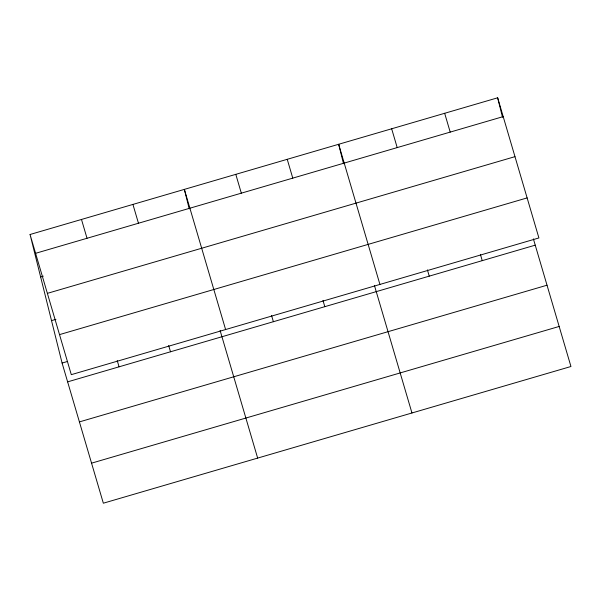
<?xml version="1.0" encoding="UTF-8"?>
<svg xmlns="http://www.w3.org/2000/svg" width="601" height="601" viewBox="0 0 601 601"><rect width="100%" height="100%" fill="white"/><g stroke="black" fill="none" stroke-linecap="round" stroke-linejoin="round"><path stroke-width="0.9" d="M30.05 234.495L497.658 97.798L538.909 237.951L71.301 374.656L30.05 234.495L62.091 363.049L103.342 503.202L570.95 366.505L533.387 238.882M35.587 253.314L503.195 116.609M40.628 276.918L43.287 276.144M47.374 293.356L514.982 156.651M51.521 320.626L55.953 319.326M59.514 334.614L527.122 197.909M62.091 363.049L67.41 361.494M67.628 381.86L535.236 245.155M79.415 421.902L547.023 285.205M91.555 463.161L559.163 326.456M444.665 113.288L450.202 132.1M480.394 254.381L482.242 260.646M391.664 128.779L397.201 147.591M427.401 269.872L429.242 276.144M379.922 284.431L338.671 144.278L343.517 163.72M374.4 285.362L411.963 412.985M287.233 159.31L292.77 178.121M322.97 300.402L324.81 306.675M235.795 174.35L241.332 193.161M271.532 315.442L273.38 321.708M225.608 329.543L184.357 189.383L189.21 208.832M220.094 330.475L257.656 458.09M132.926 204.423L138.463 223.234M168.656 345.515L170.504 351.788M81.488 219.463L87.025 238.274M117.218 360.555L119.066 366.82M497.658 97.798L502.504 117.24"/></g></svg>
